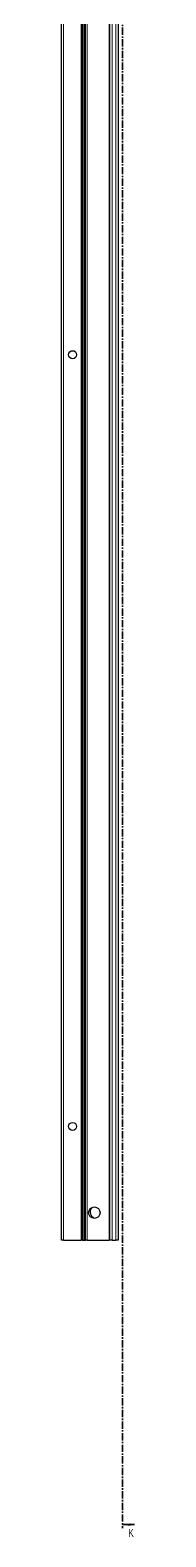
# Model space of a CAD drawing. Header units: millimetres. Extents: x -250 to 4725, y -2047 to 1577.
# Drawn here: x 2463 to 2527, y -1266 to 52 of the extents above; entities that cross this region are included whole.
import ezdxf

# ---------------------------------------------------------------- set-up
doc = ezdxf.new("R2010")
doc.units = ezdxf.units.MM
doc.linetypes.add('CENTER', pattern=[10.16, 6.35, -1.27, 1.27, -1.27])
doc.styles.add('SLDTEXTSTYLE0', font='TXT', dxfattribs={"width": 0.75})

msp = doc.modelspace()

# ---------------------------------------------------------------- linework, layer by layer
at = {"color": 7, "linetype": 'CENTER', "lineweight": 35}
msp.add_line((2516.6, 1344.64), (2516.6, -1258.12), dxfattribs=at)
at = {"color": 7, "linetype": 'Continuous', "lineweight": 25}
for p, q in [((2463.17, -1006.24), (2463.17, 1092.76)), ((2482.96, 1092.76), (2482.96, -1006.24)), ((2483, 1092.76), (2483, -1006.24)), ((2505.67, -1006.24), (2505.67, 1092.76)), ((2512.87, 1092.76), (2512.87, -1006.24)), ((2481.17, 19.01), (2481.17, 67.51)), ((2481.23, 18.9), (2481.17, 19.01)), ((2481.17, 19.01), (2481.17, 17.51)), ((2481.17, 17.51), (2481.23, 17.61)), ((2481.17, -30.99), (2481.17, 17.51)), ((2481.23, 17.61), (2481.23, 18.9)), ((2481.23, -31.1), (2481.17, -30.99)), ((2481.17, -30.99), (2481.17, -32.49)), ((2481.17, -32.49), (2481.23, -32.39)), ((2481.17, -80.99), (2481.17, -32.49)), ((2481.23, -32.39), (2481.23, -31.1)), ((2481.23, -81.1), (2481.17, -80.99)), ((2481.17, -80.99), (2481.17, -82.49)), ((2481.17, -82.49), (2481.23, -82.39)), ((2481.17, -130.99), (2481.17, -82.49)), ((2481.23, -82.39), (2481.23, -81.1)), ((2481.23, -131.1), (2481.17, -130.99)), ((2481.17, -130.99), (2481.17, -132.49)), ((2481.23, -132.39), (2481.23, -131.1)), ((2481.17, -132.49), (2481.23, -132.39)), ((2481.17, -180.99), (2481.17, -132.49)), ((2481.23, -181.1), (2481.17, -180.99)), ((2481.17, -180.99), (2481.17, -182.49)), ((2481.17, -182.49), (2481.23, -182.39)), ((2481.17, -230.99), (2481.17, -182.49)), ((2481.23, -182.39), (2481.23, -181.1)), ((2481.23, -231.1), (2481.17, -230.99)), ((2481.17, -230.99), (2481.17, -232.49)), ((2481.17, -232.49), (2481.23, -232.39)), ((2481.17, -280.99), (2481.17, -232.49)), ((2481.23, -232.39), (2481.23, -231.1)), ((2481.23, -281.1), (2481.17, -280.99)), ((2481.17, -280.99), (2481.17, -282.49)), ((2481.17, -282.49), (2481.23, -282.39)), ((2481.17, -330.99), (2481.17, -282.49)), ((2481.23, -282.39), (2481.23, -281.1)), ((2481.23, -331.1), (2481.17, -330.99)), ((2481.17, -330.99), (2481.17, -332.49)), ((2481.17, -332.49), (2481.23, -332.39)), ((2481.17, -380.99), (2481.17, -332.49)), ((2481.23, -332.39), (2481.23, -331.1)), ((2481.23, -381.1), (2481.17, -380.99)), ((2481.17, -380.99), (2481.17, -382.49)), ((2481.23, -382.39), (2481.23, -381.1)), ((2481.17, -382.49), (2481.23, -382.39)), ((2481.17, -430.99), (2481.17, -382.49)), ((2481.23, -431.1), (2481.17, -430.99)), ((2481.17, -430.99), (2481.17, -432.49)), ((2481.17, -432.49), (2481.23, -432.39)), ((2481.17, -480.99), (2481.17, -432.49)), ((2481.23, -432.39), (2481.23, -431.1)), ((2481.23, -481.1), (2481.17, -480.99)), ((2481.17, -480.99), (2481.17, -482.49)), ((2481.17, -482.49), (2481.23, -482.39)), ((2481.17, -530.99), (2481.17, -482.49)), ((2481.23, -482.39), (2481.23, -481.1)), ((2481.23, -531.1), (2481.17, -530.99)), ((2481.17, -530.99), (2481.17, -532.49)), ((2481.17, -532.49), (2481.23, -532.39)), ((2481.17, -580.99), (2481.17, -532.49)), ((2481.23, -532.39), (2481.23, -531.1)), ((2481.23, -581.1), (2481.17, -580.99)), ((2481.17, -580.99), (2481.17, -582.49)), ((2481.17, -582.49), (2481.23, -582.39)), ((2481.17, -630.99), (2481.17, -582.49)), ((2481.23, -582.39), (2481.23, -581.1)), ((2481.23, -631.1), (2481.17, -630.99)), ((2481.17, -630.99), (2481.17, -632.49)), ((2481.17, -632.49), (2481.23, -632.39)), ((2481.17, -680.99), (2481.17, -632.49)), ((2481.23, -632.39), (2481.23, -631.1)), ((2481.23, -681.1), (2481.17, -680.99)), ((2481.17, -680.99), (2481.17, -682.49)), ((2481.17, -682.49), (2481.23, -682.39)), ((2481.17, -730.99), (2481.17, -682.49)), ((2481.23, -682.39), (2481.23, -681.1)), ((2481.23, -731.1), (2481.17, -730.99)), ((2481.17, -730.99), (2481.17, -732.49)), ((2481.17, -732.49), (2481.23, -732.39)), ((2481.17, -780.99), (2481.17, -732.49)), ((2481.23, -732.39), (2481.23, -731.1)), ((2481.23, -781.1), (2481.17, -780.99)), ((2481.17, -780.99), (2481.17, -782.49)), ((2481.17, -782.49), (2481.23, -782.39)), ((2481.17, -830.99), (2481.17, -782.49)), ((2481.23, -782.39), (2481.23, -781.1)), ((2481.23, -831.1), (2481.17, -830.99)), ((2481.17, -830.99), (2481.17, -832.49)), ((2481.17, -832.49), (2481.23, -832.39)), ((2481.17, -880.99), (2481.17, -832.49)), ((2481.23, -832.39), (2481.23, -831.1)), ((2481.23, -881.1), (2481.17, -880.99)), ((2481.17, -880.99), (2481.17, -882.49)), ((2481.17, -882.49), (2481.23, -882.39)), ((2481.17, -930.99), (2481.17, -882.49)), ((2481.23, -882.39), (2481.23, -881.1)), ((2481.23, -931.1), (2481.17, -930.99)), ((2481.17, -930.99), (2481.17, -932.49)), ((2481.17, -932.49), (2481.23, -932.39)), ((2481.17, -980.99), (2481.17, -932.49)), ((2481.23, -932.39), (2481.23, -931.1)), ((2481.23, -981.1), (2481.17, -980.99)), ((2481.17, -980.99), (2481.17, -982.49)), ((2481.17, -982.49), (2481.23, -982.39)), ((2481.17, -1006.24), (2481.17, -982.49)), ((2481.23, -982.39), (2481.23, -981.1)), ((2491.22, -987.18), (2491.22, -986.77)), ((2465.17, -1006.24), (2463.17, -1006.24)), ((2465.17, -1006.24), (2480.52, -1006.24)), ((2481.17, -1006.24), (2480.52, -1006.24)), ((2481.76, -1006.24), (2481.17, -1006.24)), ((2481.76, -1006.24), (2482.96, -1006.24)), ((2482.96, -1006.24), (2483, -1006.24)), ((2483, -1006.24), (2484.2, -1006.24)), ((2485.62, -1006.24), (2484.2, -1006.24)), ((2485.62, -1006.24), (2505.02, -1006.24)), ((2505.67, -1006.24), (2505.02, -1006.24)), ((2507.67, -1006.24), (2505.67, -1006.24)), ((2507.67, -1006.24), (2510.87, -1006.24)), ((2512.87, -1006.24), (2510.87, -1006.24))]:
    msp.add_line(p, q, dxfattribs=at)
at = {"color": 8, "linetype": 'Continuous', "lineweight": 18}
for p, q in [((2465.17, 1092.76), (2465.17, -1006.24)), ((2480.52, -1006.24), (2480.52, 1092.76)), ((2481.76, 1092.76), (2481.76, -1006.24)), ((2484.2, -1006.24), (2484.2, 1092.76)), ((2485.62, 1092.76), (2485.62, -1006.24)), ((2505.02, -1006.24), (2505.02, 1092.76)), ((2507.67, 1092.76), (2507.67, -1006.24)), ((2510.87, -1006.24), (2510.87, 1092.76))]:
    msp.add_line(p, q, dxfattribs=at)
at = {"color": 7, "linetype": 'Continuous', "lineweight": 35}
msp.add_line((2527.24, -1255.12), (2516.6, -1255.12), dxfattribs=at)
at = {"color": 7, "linetype": 'Continuous', "lineweight": 25}
for centre, radius in [((2473.02, -231.74), 3.5), ((2473.02, -906.74), 3.5), ((2492.02, -982.24), 5)]:
    msp.add_circle(centre, radius, dxfattribs=at)
for centre, radius, start, end in [((2493.52, -981.74), 5.25, 126.18914, 240.85926), ((2490.72, -986.77), 0.5, 0, 60.85926)]:
    msp.add_arc(centre, radius, start, end, dxfattribs=at)
at = {"color": 7, "linetype": 'Continuous', "lineweight": 35}
msp.add_solid([(2516.6, -1255.12), (2523.6, -1256.24), (2523.6, -1254)], dxfattribs=at)

# ---------------------------------------------------------------- texts
at = {"color": 7, "linetype": 'Continuous', "insert": (2521.79, -1258.81), "char_height": 7, "attachment_point": 1, "style": 'SLDTEXTSTYLE0'}
msp.add_mtext('K', dxfattribs=at)

doc.saveas('drawing.dxf')
